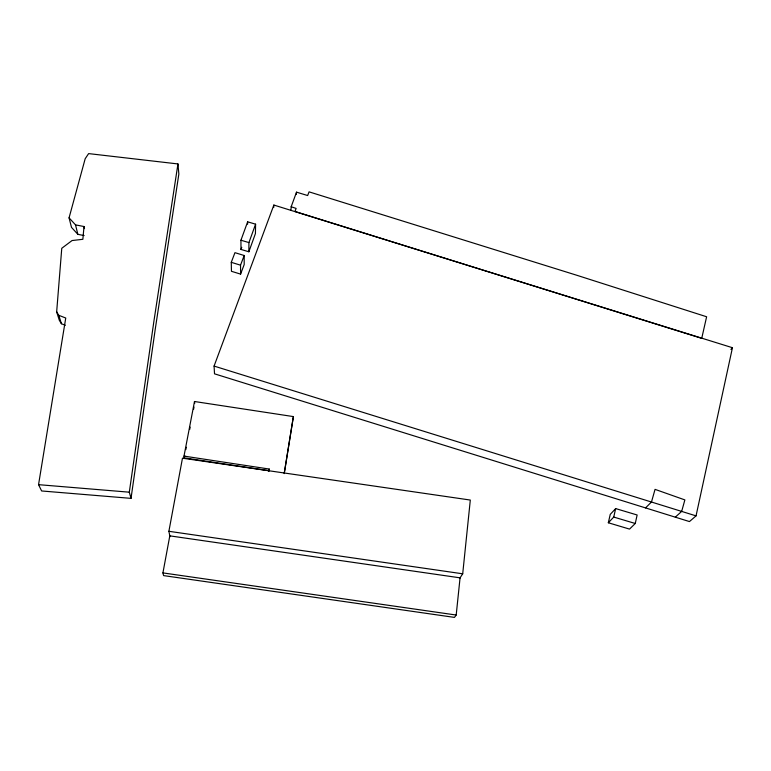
<?xml version="1.0" encoding="UTF-8"?>
<svg xmlns="http://www.w3.org/2000/svg" width="771" height="771" viewBox="0 0 771 771"><rect width="100%" height="100%" fill="white"/><g stroke="black" fill="none" stroke-linecap="round" stroke-linejoin="round"><path stroke-width="1.16" d="M247.626 224.178L247.636 221.826L255.587 224.178L255.432 233.555L248.869 251.77L240.986 249.438L240.938 240.224L247.636 221.826M248.869 251.77L248.927 242.586L255.587 224.178M273.753 207.438L273.859 205.047L732.45 347.711L696.04 515.876L689.457 521.572L214.521 373.829L214.078 366.08L273.859 205.047M183.999 456.104L269.224 469.047L269.127 470.763L184.24 457.878L183.999 456.104L194.494 401.508L293.385 416.591L284.268 473.057M290.946 210.338L291.178 206.753L296.517 192.162L307.648 195.535L309.075 191.854L576.959 275.314L706.622 316.765L701.726 338.353L295.004 211.476L296.112 208.421L291.178 206.753M296.353 194.321L296.517 192.162M56.659 311.87L61.767 248.281L72.06 240.542L82.863 239.299L84 226.529L75.519 224.872L69.062 217.846L85.186 158.73L88.626 153.602L177.947 163.944L178.853 174.024L155.231 329.313L131.022 498.365L41.624 490.963L38.55 484.66L65.747 318.028L58.798 315.31L56.659 311.87L59.338 320.341L61.439 323.743L65.362 325.275M284.239 473.616L293.385 416.591M459.593 578.558L462.706 573.807L470.31 500.051L182.476 458.186L168.888 531.296L169.967 536.674M456.191 615.036L460.065 577.836L169.803 535.855L162.922 572.901L163.587 575.6L454.485 617.398L456.191 615.036L162.922 572.901M131.022 498.365L129.306 492.187L153.94 320.987L177.947 163.944M268.809 471.303L269.224 469.047M184.24 457.878L184.693 455.516M185.83 449.599L186.283 447.228M189.695 429.486L190.148 427.124M193.55 409.382L194.013 407.011M635.265 523.49L637.135 514.989L615.663 508.59L610.237 514.411L608.329 522.767L629.531 529.099L635.265 523.49L613.735 517.062L608.329 522.767M613.735 517.062L615.663 508.59M240.986 249.438L241.766 247.298M240.591 274.11L244.195 264.549L244.185 255.509L234.953 252.666L231.271 262.323L231.454 271.296L240.591 274.11L240.533 265.176L244.185 255.509M730.947 349.436L732.45 347.711M645.549 507.896L651.476 502.008L655.051 489.363L684.87 499.907L681.67 511.404L675.3 517.158M38.55 484.66L129.306 492.187M168.888 531.296L462.706 573.807M69.062 217.846L71.501 227.387L77.861 234.336L84.135 235.569M240.938 240.224L248.927 242.586M231.271 262.323L240.533 265.176M214.078 366.08L696.04 515.876M58.798 315.31L61.439 323.743M75.519 224.872L77.861 234.336M84 226.529L84.492 228.63M194.494 401.508L194.687 403.464"/></g></svg>
